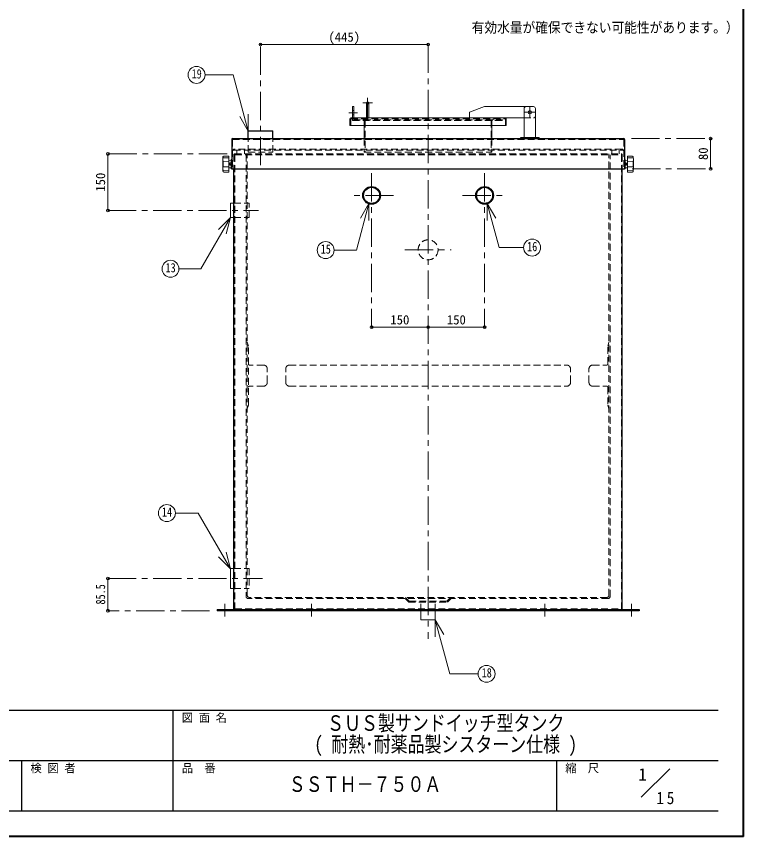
# Model space of a CAD drawing. Units: millimetres at full size, sheet at 1:15. Extents: x -3184 to 2891, y -2037 to 2178.
# Drawn here: x 960 to 2891, y -2037 to 140 of the extents above; entities that cross this region are included whole.
import ezdxf
from ezdxf.enums import TextEntityAlignment as Align

# ---------------------------------------------------------------- set-up
doc = ezdxf.new("R2010")
doc.units = ezdxf.units.MM
doc.header["$LTSCALE"] = 15
doc.header["$PDMODE"] = 32
doc.header["$PDSIZE"] = 7.5
doc.linetypes.add('CHAIN1', pattern=[8, 5, -1, 1, -1])
doc.linetypes.add('DASHED1', pattern=[1.8, 1.2, -0.6])
doc.layers.add('0-0', color=7, linetype='Continuous', lineweight=18)
doc.styles.add('ＭＳ ゴシック', font='')
doc.styles.get('ＭＳ ゴシック').set_extended_font_data('MS Gothic')

msp = doc.modelspace()

# ---------------------------------------------------------------- linework, layer by layer
at = {"layer": '0-0', "color": 1, "lineweight": 40}
for q in [(2890.8, 2177.87), (-3184.2, -2037.13)]:
    msp.add_line((2890.8, -2037.13), q, dxfattribs=at)
at = {"layer": '0-0', "color": 4, "linetype": 'CHAIN1', "lineweight": 9}
for p, q in [((1608.3, -255.13), (1608.3, 65.37)), ((2053.3, 65.37), (2053.3, -1512.13)), ((1892.8, -76.63), (1892.8, -129.63)), ((1879.8, -89.63), (1905.8, -89.63)), ((2323.3, -101.13), (2323.3, -128.13)), ((1865.8, -115.63), (1842.8, -115.63)), ((2309.8, -114.63), (2336.8, -114.63)), ((2592.8, -184.63), (2803.3, -184.63)), ((1519.8, -225.13), (1203.3, -225.13)), ((1903.3, -276.63), (1903.3, -685.13)), ((2203.3, -276.63), (2203.3, -685.13)), ((2594.8, -264.63), (2803.3, -264.63)), ((1961.8, -335.13), (1844.8, -335.13)), ((2144.8, -335.13), (2261.8, -335.13)), ((1203.3, -375.13), (1603.3, -375.13)), ((1991.8, -479.63), (2114.8, -479.63)), ((1203.3, -1352.13), (1613.3, -1352.13)), ((1513.3, -1419.63), (1513.3, -1452.63)), ((1743.3, -1419.63), (1743.3, -1452.63)), ((2363.3, -1419.63), (2363.3, -1452.63)), ((2593.3, -1419.63), (2593.3, -1452.63)), ((1473.3, -1437.63), (1203.3, -1437.63))]:
    msp.add_line(p, q, dxfattribs=at)
at = {"layer": '0-0', "color": 4, "lineweight": 9}
for p, q in [((1608.3, 65.37), (2053.3, 65.37)), ((2163.3, -114.63), (2203.3, -99.63)), ((2203.3, -99.63), (2313.3, -99.63)), ((2163.3, -114.63), (2163.3, -129.63)), ((2259.8, -129.63), (2308.3, -129.63)), ((1883.8, -149.63), (1883.8, -184.63)), ((2222.8, -149.63), (2222.8, -184.63)), ((2803.3, -184.63), (2803.3, -264.63)), ((1203.3, -225.13), (1203.3, -375.13)), ((1903.3, -685.13), (2053.3, -685.13)), ((2053.3, -685.13), (2203.3, -685.13)), ((1203.3, -1352.13), (1203.3, -1437.63))]:
    msp.add_line(p, q, dxfattribs=at)
at = {"layer": '0-0'}
for p, q in [((1536.03, -15.36), (1461.08, -15.36)), ((1576, -164.52), (1536.03, -15.36)), ((1852.8, -99.63), (1852.8, -129.63)), ((1889.8, -89.63), (1889.8, -129.63)), ((1895.8, -89.63), (1895.8, -129.63)), ((2308.3, -104.63), (2308.3, -182.63)), ((2333.3, -99.63), (2313.3, -99.63)), ((2338.3, -104.63), (2338.3, -182.63)), ((1576, -164.52), (1553.5, -125.54)), ((1576, -164.52), (1576, -119.52)), ((1847.8, -129.63), (2258.8, -129.63)), ((1845.8, -131.63), (1845.8, -149.63)), ((1845.8, -149.63), (2260.8, -149.63)), ((2260.8, -131.63), (2260.8, -149.63)), ((1508.31, -240.37), (1508.7, -232.98)), ((1524.3, -235.2), (1509.75, -235.68)), ((1523.78, -230.67), (1510.63, -231.09)), ((1524.3, -273.09), (1524.3, -231.17)), ((2582.3, -273.09), (2582.3, -231.17)), ((2582.3, -235.2), (2596.85, -235.68)), ((2582.81, -230.67), (2595.96, -231.09)), ((2598.28, -240.37), (2597.89, -232.98)), ((1508.3, -263.37), (1508.3, -240.89)), ((1524.3, -245.28), (1509.75, -244.79)), ((1524.3, -258.98), (1509.75, -259.47)), ((1529.84, -242.59), (1524.3, -242.13)), ((1527.05, -249.78), (1527.05, -254.48)), ((1527.67, -249.13), (1530.3, -249.13)), ((1527.67, -252.13), (1530.3, -252.13)), ((1527.67, -255.13), (1530.3, -255.13)), ((1530.3, -239.63), (1531.8, -239.63)), ((1530.3, -239.63), (1530.3, -264.63)), ((2576.3, -239.63), (2574.8, -239.63)), ((2578.92, -249.13), (2576.3, -249.13)), ((2578.92, -252.13), (2576.3, -252.13)), ((2578.92, -255.13), (2576.3, -255.13)), ((2576.76, -242.59), (2582.3, -242.13)), ((2579.55, -249.78), (2579.55, -254.48)), ((2582.3, -245.28), (2596.85, -244.79)), ((2582.3, -258.98), (2596.85, -259.47)), ((2598.3, -263.37), (2598.3, -240.89)), ((1508.31, -263.89), (1508.7, -271.28)), ((1524.3, -269.06), (1509.75, -268.58)), ((1523.78, -273.59), (1510.63, -273.17)), ((1529.84, -261.67), (1524.3, -262.13)), ((1530.3, -264.63), (1531.8, -264.63)), ((2576.76, -261.67), (2582.3, -262.13)), ((2582.3, -269.06), (2596.85, -268.58)), ((2582.81, -273.59), (2595.96, -273.17)), ((2598.28, -263.89), (2597.89, -271.28)), ((1528.3, -394.13), (1528.3, -356.13)), ((1528.3, -356.13), (1537.8, -356.13)), ((1896.24, -356.41), (1873.74, -395.38)), ((1896.24, -356.41), (1896.24, -401.41)), ((2210.36, -356.41), (2210.36, -401.41)), ((2210.36, -356.41), (2232.86, -395.38)), ((2210.36, -356.41), (2241.81, -473.78)), ((1528.83, -393.47), (1450, -530.02)), ((1528.83, -393.47), (1497.01, -425.29)), ((1528.83, -393.47), (1517.19, -436.94)), ((1528.3, -394.13), (1537.8, -394.13)), ((2306.69, -473.78), (2241.81, -473.78)), ((1391.92, -530.02), (1450, -530.02)), ((1382.27, -1178.32), (1443.24, -1178.32)), ((1528.5, -1326.01), (1443.24, -1178.32)), ((1528.5, -1326.01), (1516.86, -1282.54)), ((1528.5, -1326.01), (1496.68, -1294.19)), ((1528.3, -1325.63), (1537.8, -1325.63)), ((2034.3, -1437.63), (2034.3, -1462.13)), ((2072.3, -1437.63), (2072.3, -1462.13)), ((2034.3, -1462.13), (2072.3, -1462.13)), ((2072.17, -1461.98), (2094.67, -1500.95)), ((2072.17, -1461.98), (2072.17, -1506.98)), ((2618.97, -1932.89), (2694.73, -1857.13))]:
    msp.add_line(p, q, dxfattribs=at)
at = {"layer": '0-0', "color": 4, "linetype": 'DASHED1', "lineweight": 9}
for p, q in [((1849.55, -129.63), (1849.55, -131.63)), ((1855.8, -109.63), (1852.8, -109.63)), ((1855.8, -121.63), (1852.8, -121.63)), ((1852.8, -129.63), (1852.8, -136.63)), ((1855.8, -129.63), (1855.8, -136.63)), ((1859.05, -129.63), (1859.05, -131.63)), ((2308.3, -129.63), (2333.3, -129.63)), ((1847.8, -132.63), (1847.8, -149.63)), ((1848.8, -131.63), (2257.8, -131.63)), ((1852.8, -136.63), (2250.8, -136.63)), ((1860.8, -131.63), (1860.8, -134.63)), ((1880.8, -131.63), (1880.8, -134.63)), ((1883.8, -137.63), (1883.8, -149.63)), ((1885.8, -136.63), (1885.8, -220.13)), ((2220.8, -136.63), (2220.8, -220.13)), ((2222.8, -137.63), (2222.8, -149.63)), ((2225.8, -131.63), (2225.8, -134.63)), ((2245.8, -131.63), (2245.8, -134.63)), ((2258.8, -132.63), (2258.8, -149.63)), ((1883.8, -184.63), (1883.8, -220.13)), ((2222.8, -184.63), (2222.8, -220.13)), ((1565.8, -225.13), (1565.8, -215.13)), ((2540.8, -225.13), (2540.8, -215.13)), ((1883.8, -220.13), (2222.8, -220.13)), ((1537.8, -356.13), (1578.3, -356.13)), ((1578.3, -394.13), (1578.3, -356.13)), ((1537.8, -394.13), (1578.3, -394.13)), ((1573.3, -725.13), (1576.3, -735.13)), ((1576.3, -891.63), (1576.3, -735.63)), ((2533.3, -725.13), (2530.3, -735.13)), ((2530.3, -782.63), (2530.3, -735.63)), ((1616.3, -785.63), (1579.3, -785.63)), ((1626.3, -831.63), (1626.3, -795.63)), ((2480.3, -831.63), (2480.3, -795.63)), ((2490.3, -785.63), (2527.3, -785.63)), ((1616.3, -841.63), (1579.3, -841.63)), ((2490.3, -841.63), (2527.3, -841.63)), ((2530.3, -844.63), (2530.3, -891.63)), ((1573.3, -901.63), (1576.3, -891.63)), ((2533.3, -901.63), (2530.3, -891.63)), ((1537.8, -1325.63), (1578.3, -1325.63)), ((1578.3, -1325.63), (1578.3, -1378.63)), ((1537.8, -1378.63), (1578.3, -1378.63)), ((1993.3, -1402.13), (2003.3, -1412.13)), ((2003.3, -1412.13), (2103.3, -1412.13)), ((2034.3, -1437.63), (2034.3, -1412.13)), ((2072.3, -1437.63), (2072.3, -1412.13)), ((2113.3, -1402.13), (2103.3, -1412.13)), ((2114.54, -1405.13), (2104.54, -1415.13)), ((1506.3, -1434.63), (1506.3, -1437.63)), ((1520.3, -1434.63), (1520.3, -1437.63)), ((2586.3, -1434.63), (2586.3, -1437.63)), ((2600.3, -1434.63), (2600.3, -1437.63))]:
    msp.add_line(p, q, dxfattribs=at)
at = {"layer": '0-0', "color": 5, "lineweight": 25}
for p, q in [((1575.8, -164.13), (1640.8, -164.13)), ((1575.8, -184.63), (1575.8, -164.13)), ((1640.8, -184.63), (1640.8, -164.13)), ((1531.8, -186.63), (1531.8, -264.63)), ((1533.8, -184.63), (2572.8, -184.63)), ((2348.3, -182.63), (2298.3, -182.63)), ((2298.3, -182.63), (2298.3, -184.63)), ((2348.3, -182.63), (2348.3, -184.63)), ((2574.8, -186.63), (2574.8, -264.63)), ((1531.8, -264.63), (2574.8, -264.63)), ((1537.8, -1432.63), (1537.8, -264.63)), ((2568.8, -1432.63), (2568.8, -264.63)), ((1493.3, -1434.63), (1493.3, -1437.63))]:
    msp.add_line(p, q, dxfattribs=at)
at = {"layer": '0-0', "linetype": 'DASHED1'}
for p, q in [((1533.8, -187.63), (1533.8, -264.63)), ((1534.8, -186.63), (2571.8, -186.63)), ((1575.8, -220.13), (1575.8, -184.63)), ((1640.8, -220.13), (1640.8, -184.63)), ((2572.8, -187.63), (2572.8, -264.63)), ((1536.8, -215.13), (2569.8, -215.13)), ((2566.8, -212.13), (1539.8, -212.13)), ((1545.8, -225.13), (1545.8, -215.13)), ((2560.8, -225.13), (2560.8, -215.13)), ((1537.8, -227.13), (1537.8, -264.63)), ((1539.8, -225.13), (2566.8, -225.13)), ((1539.8, -228.13), (1539.8, -1431.63)), ((1540.8, -227.13), (2565.8, -227.13)), ((1570.3, -227.13), (1570.3, -1400.13)), ((1573.3, -1397.13), (1573.3, -225.13)), ((1575.8, -220.13), (1640.8, -220.13)), ((2533.3, -1397.13), (2533.3, -225.13)), ((2536.3, -1400.13), (2536.3, -227.13)), ((2566.8, -228.13), (2566.8, -1431.63)), ((2568.8, -227.13), (2568.8, -264.63)), ((1675.3, -831.63), (1675.3, -795.63)), ((1685.3, -785.63), (2421.3, -785.63)), ((2431.3, -831.63), (2431.3, -795.63)), ((1685.3, -841.63), (2421.3, -841.63)), ((2531.3, -1405.13), (1575.3, -1405.13)), ((2528.3, -1402.13), (1578.3, -1402.13)), ((1540.8, -1432.63), (2565.8, -1432.63)), ((1557.8, -1433.13), (1557.8, -1434.63)), ((1736.3, -1434.63), (1736.3, -1437.63)), ((1750.3, -1434.63), (1750.3, -1437.63)), ((2356.3, -1434.63), (2356.3, -1437.63)), ((2370.3, -1434.63), (2370.3, -1437.63)), ((2548.8, -1432.63), (2548.8, -1434.63))]:
    msp.add_line(p, q, dxfattribs=at)
at = {"layer": '0-0', "color": 6, "lineweight": 25}
for p, q in [((-3116.7, -1701.77), (2823.3, -1701.77)), ((1376.87, -1969.63), (1376.87, -1701.77)), ((2823.3, -1835.7), (-230.27, -1835.7)), ((975.08, -1969.63), (975.08, -1835.7)), ((2394.73, -1969.63), (2394.73, -1835.7)), ((2823.3, -1969.63), (-3116.7, -1969.63))]:
    msp.add_line(p, q, dxfattribs=at)
at = {"layer": '0-0'}
for points in [[(1852.8, -99.63), (1855.8, -99.63), (1855.8, -129.63)], [(2576.3, -239.63), (2576.3, -264.63), (2574.8, -264.63)], [(1896.24, -356.41), (1863.01, -480.4), (1803.79, -480.4)], [(1528.3, -1325.63), (1528.3, -1378.63), (1537.8, -1378.63)], [(2072.17, -1461.98), (2110.54, -1605.17), (2185.99, -1605.17)]]:
    msp.add_lwpolyline(points, dxfattribs=at)
at = {"layer": '0-0', "color": 4, "linetype": 'DASHED1', "lineweight": 9}
for points in [[(1855.8, -134.63), (2250.8, -134.63), (2250.8, -136.63)], [(1992.06, -1405.13), (2002.06, -1415.13), (2104.54, -1415.13)]]:
    msp.add_lwpolyline(points, dxfattribs=at)
at = {"layer": '0-0', "color": 5, "lineweight": 25}
msp.add_lwpolyline([(1493.3, -1434.63), (2613.3, -1434.63), (2613.3, -1437.63), (1493.3, -1437.63)], dxfattribs=at)
at = {"layer": '0-0'}
for centre, radius in [((1438.58, -15.36), 22.5), ((2323.3, -114.63), 4.5), ((2329.19, -473.78), 22.5), ((1781.29, -480.4), 22.5), ((1369.42, -530.02), 22.5), ((1359.77, -1178.32), 22.5), ((2208.49, -1605.17), 22.5)]:
    msp.add_circle(centre, radius, dxfattribs=at)
at = {"layer": '0-0', "color": 5, "lineweight": 25}
for centre, radius in [((1903.3, -335.13), 23.5), ((1903.3, -335.13), 21.35), ((2203.3, -335.13), 23.5), ((2203.3, -335.13), 21.35)]:
    msp.add_circle(centre, radius, dxfattribs=at)
at = {"layer": '0-0', "color": 4, "linetype": 'DASHED1', "lineweight": 9}
msp.add_circle((2053.3, -479.63), 26.5, dxfattribs=at)
at = {"layer": '0-0'}
for centre, radius, start, end in [((1892.8, -89.63), 3, 360, 180), ((2313.3, -104.63), 5, 90, 180), ((2333.3, -104.63), 5, 0, 90), ((1847.8, -131.63), 2, 90, 180), ((2258.8, -131.63), 2, 0, 90), ((1510.7, -233.09), 2, 91.84585, 176.98087), ((1511.37, -232.63), 2.07, 141.26695, 176.97243), ((1519.26, -232.71), 9.96, 178.90936, 197.37998), ((1523.8, -231.17), 0.5, 0, 91.84585), ((2582.8, -231.17), 0.5, 88.15415, 180), ((2595.9, -233.09), 2, 3.01913, 88.15415), ((2587.34, -232.71), 9.96, 342.62002, 1.09064), ((2595.23, -232.63), 2.07, 3.02757, 38.73305), ((1518.3, -240.89), 10, 176.98087, 180), ((1563.13, -252.13), 54.34, 172.70127, 187.29873), ((1509.73, -245.29), 0.5, 88.09085, 172.70127), ((1509.73, -258.97), 0.5, 187.29873, 271.90915), ((1529.15, -250.63), 2.11, 134.62454, 225.37546), ((1528.61, -250.66), 1.79, 121.62812, 150.75937), ((1529.15, -253.63), 2.11, 134.62454, 225.37546), ((1528.61, -253.6), 1.79, 209.24063, 238.37188), ((1529.8, -243.09), 0.5, 0, 85.23636), ((1529.8, -261.17), 0.5, 274.76364, 0), ((2576.8, -243.09), 0.5, 94.76364, 180), ((2576.8, -261.17), 0.5, 180, 265.23636), ((2577.98, -250.66), 1.79, 29.24063, 58.37188), ((2577.44, -250.63), 2.11, 314.62454, 45.37546), ((2577.44, -253.63), 2.11, 314.62454, 45.37546), ((2577.98, -253.6), 1.79, 301.62812, 330.75937), ((2596.86, -245.29), 0.5, 7.29873, 91.90915), ((2596.86, -258.97), 0.5, 268.09085, 352.70127), ((2543.46, -252.13), 54.34, 352.70127, 7.29873), ((2588.3, -240.89), 10, 0, 3.01913), ((1518.3, -263.37), 10, 180, 183.01913), ((1510.7, -271.17), 2, 183.01913, 268.15415), ((1519.26, -271.55), 9.96, 162.62002, 181.09064), ((1511.37, -271.63), 2.07, 183.02757, 218.73305), ((1523.8, -273.09), 0.5, 268.15415, 0), ((2582.8, -273.09), 0.5, 180, 271.84585), ((2595.9, -271.17), 2, 271.84585, 356.98087), ((2587.34, -271.55), 9.96, 358.90936, 17.37998), ((2595.23, -271.63), 2.07, 321.26695, 356.97243), ((2588.3, -263.37), 10, 356.98087, 0)]:
    msp.add_arc(centre, radius, start, end, dxfattribs=at)
at = {"layer": '0-0', "color": 4, "linetype": 'DASHED1', "lineweight": 9}
for centre, radius, start, end in [((1892.8, -89.63), 3, 180, 0), ((2333.3, -124.63), 5, 270, 0), ((1848.8, -132.63), 1, 90, 180), ((1882.8, -137.63), 1, 0, 90), ((1883.8, -136.63), 2, 0, 90), ((2222.8, -136.63), 2, 90, 180), ((2223.8, -137.63), 1, 90, 180), ((2257.8, -132.63), 1, 0, 90), ((1579.3, -782.63), 3, 180, 270), ((2527.3, -782.63), 3, 270, 0), ((1616.3, -795.63), 10, 0, 90), ((2490.3, -795.63), 10, 90, 180), ((1579.3, -844.63), 3, 90, 180), ((1616.3, -831.63), 10, 270, 0), ((2490.3, -831.63), 10, 180, 270), ((2527.3, -844.63), 3, 0, 90)]:
    msp.add_arc(centre, radius, start, end, dxfattribs=at)
at = {"layer": '0-0', "color": 5, "lineweight": 25}
for centre, start, end in [((1533.8, -186.63), 90, 180), ((2572.8, -186.63), 0, 90), ((1539.8, -1432.63), 180, 270), ((2566.8, -1432.63), 270, 0)]:
    msp.add_arc(centre, 2, start, end, dxfattribs=at)
at = {"layer": '0-0', "linetype": 'DASHED1'}
for centre, radius, start, end in [((1534.8, -187.63), 1, 90, 180), ((2571.8, -187.63), 1, 0, 90), ((1539.8, -218.13), 6, 90, 180), ((1536.8, -218.13), 3, 90, 180), ((2566.8, -218.13), 6, 0, 90), ((2569.8, -218.13), 3, 0, 90), ((1539.8, -227.13), 2, 90, 180), ((1540.8, -228.13), 1, 90, 180), ((2565.8, -228.13), 1, 0, 90), ((2566.8, -227.13), 2, 0, 90), ((1685.3, -795.63), 10, 90, 180), ((2421.3, -795.63), 10, 0, 90), ((1685.3, -831.63), 10, 180, 270), ((2421.3, -831.63), 10, 270, 0), ((1575.3, -1400.13), 5, 180, 270), ((1578.3, -1397.13), 5, 180, 270), ((2528.3, -1397.13), 5, 270, 0), ((2531.3, -1400.13), 5, 270, 0), ((1540.8, -1431.63), 1, 180, 270), ((2565.8, -1431.63), 1, 270, 0)]:
    msp.add_arc(centre, radius, start, end, dxfattribs=at)
at = {"layer": '0-0', "color": 1}
for p in [(1608.3, 65.37), (2053.3, 65.37), (2803.3, -184.63), (1203.3, -225.13), (2803.3, -264.63), (1203.3, -375.13), (1903.3, -685.13), (2053.3, -685.13), (2203.3, -685.13), (1203.3, -1352.13), (1203.3, -1437.63)]:
    msp.add_point(p, dxfattribs=at)

# ---------------------------------------------------------------- texts
at = {"layer": '0-0', "style": 'ＭＳ ゴシック'}
for s, height, width, p in [('有効水量が確保できない可能性があります。）', 27.49, 0.9, (2168.92, 88.49)), ('19', 24.74, 0.8, (1425.45, -32.24)), ('15', 24.74, 0.8, (1768.16, -497.28)), ('16', 24.74, 0.8, (2316.07, -490.66)), ('13', 24.74, 0.8, (1356.3, -546.89)), ('14', 24.74, 0.8, (1346.64, -1195.19)), ('18', 24.74, 0.8, (2195.37, -1622.05)), ('ＳＵＳ製サンドイッチ型タンク', 41.24, 0.8, (1785.08, -1768.74)), ('( 耐熱･耐薬品製シスターン仕様 )', 41.24, 0.8, (1751.33, -1824.99)), ('ＳＳＴＨ－７５０Ａ', 41.24, 0.8, (1683.3, -1930.79))]:
    msp.add_text(s, height=height, dxfattribs=dict(at, width=width)).set_placement(p, align=Align.BOTTOM_LEFT)
for s, height, p in [('(445)', 24.74, (1788.61, 65.37)), ('150', 24.74, (1952.99, -685.13)), ('150', 24.74, (2102.99, -685.13)), ('図 面 名', 21.99, (1399.37, -1739.27)), ('検 図 者', 21.99, (997.58, -1873.2)), ('品\u3000番', 21.99, (1399.37, -1873.2)), ('縮\u3000尺', 21.99, (2417.23, -1873.2)), ('1', 32.99, (2611.35, -1898.42))]:
    msp.add_text(s, height=height, dxfattribs=at).set_placement(p, align=Align.BOTTOM_LEFT)
for s, p in [('80', (2803.3, -241.51)), ('150', (1203.3, -325.44))]:
    msp.add_text(s, height=24.74, rotation=90, dxfattribs=at).set_placement(p, align=Align.BOTTOM_LEFT)
at = {"layer": '0-0', "style": 'ＭＳ ゴシック', "width": 0.8}
msp.add_text('85.5', height=24.74, rotation=90, dxfattribs=at).set_placement((1203.3, -1421.13), align=Align.BOTTOM_LEFT)
at = {"layer": '0-0', "insert": (2659.3, -1951.48), "char_height": 32.99, "attachment_point": 7, "style": 'ＭＳ ゴシック'}
msp.add_mtext('\\T1.36;\\W0.9;15', dxfattribs=at)

doc.saveas('drawing.dxf')
